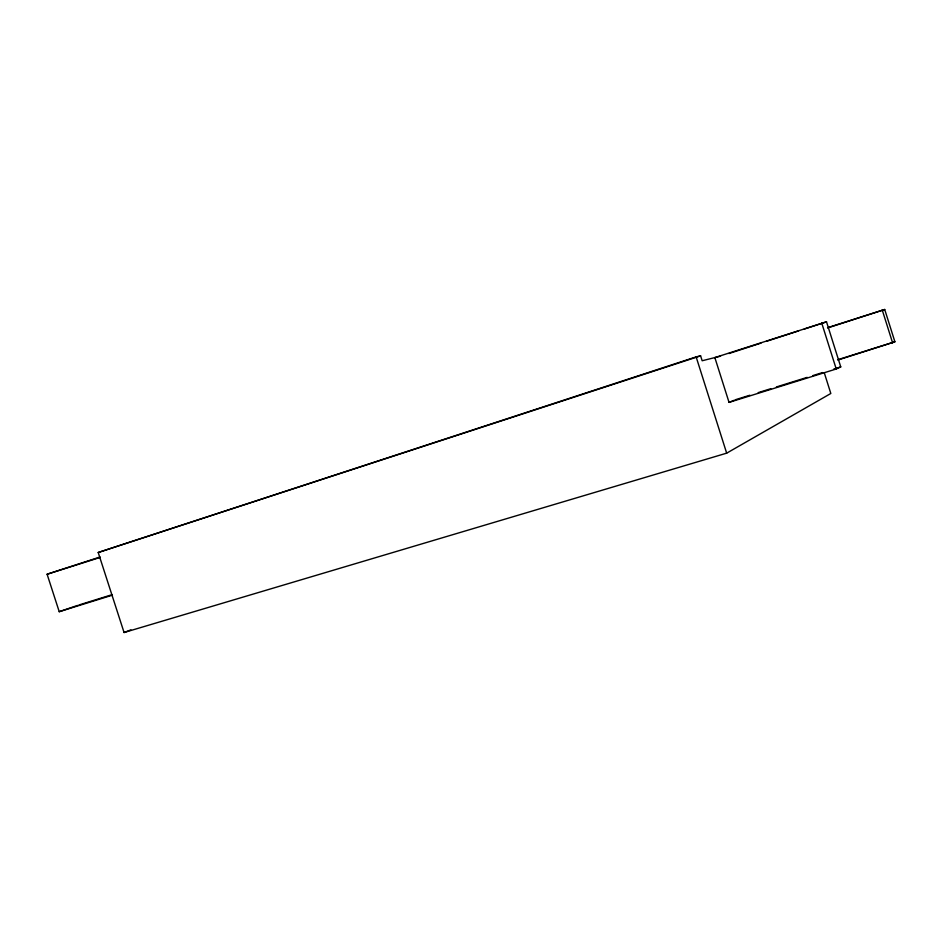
<?xml version="1.0" encoding="UTF-8"?>
<svg xmlns="http://www.w3.org/2000/svg" width="942" height="942" viewBox="0 0 942 942"><rect width="100%" height="100%" fill="white"/><g stroke="black" fill="none" stroke-linecap="round" stroke-linejoin="round"><path stroke-width="1.41" d="M720.536 356.158L702.167 360.751L700.601 355.84L696.138 356.888L98.215 552.495L124.073 632.518L726.671 453.161L830.82 393.485L824.285 372.797M836.237 368.993L840.747 366.897L826.511 321.811L714.848 357.583L729.049 402.387L836.237 368.993L821.659 322.835M838.192 359.938L894.9 341.793L884.715 309.482L827.971 327.557M729.049 402.387L734.477 400.162M124.073 632.518L130.914 629.857M100.088 556.993L47.1 574.231L59.228 611.699L77.562 605.423M700.601 355.84L98.215 552.495M100.076 557.464L47.1 574.231M728.931 353.533L760.995 343.112M766.564 341.298L798.628 330.877M804.209 329.064L826.511 321.811M827.523 327.969L884.715 309.482M837.579 359.785L894.9 341.793M735.843 399.596L749.832 395.24M758.216 392.626L770.815 388.705M776.408 386.95L807.176 377.365M812.769 375.623L822.566 372.561M833.752 369.076L840.747 366.897M78.94 604.988L112.098 594.661M59.228 611.699L112.428 595.144M696.138 356.888L726.671 453.161M882.242 310L892.604 342.864"/></g></svg>
